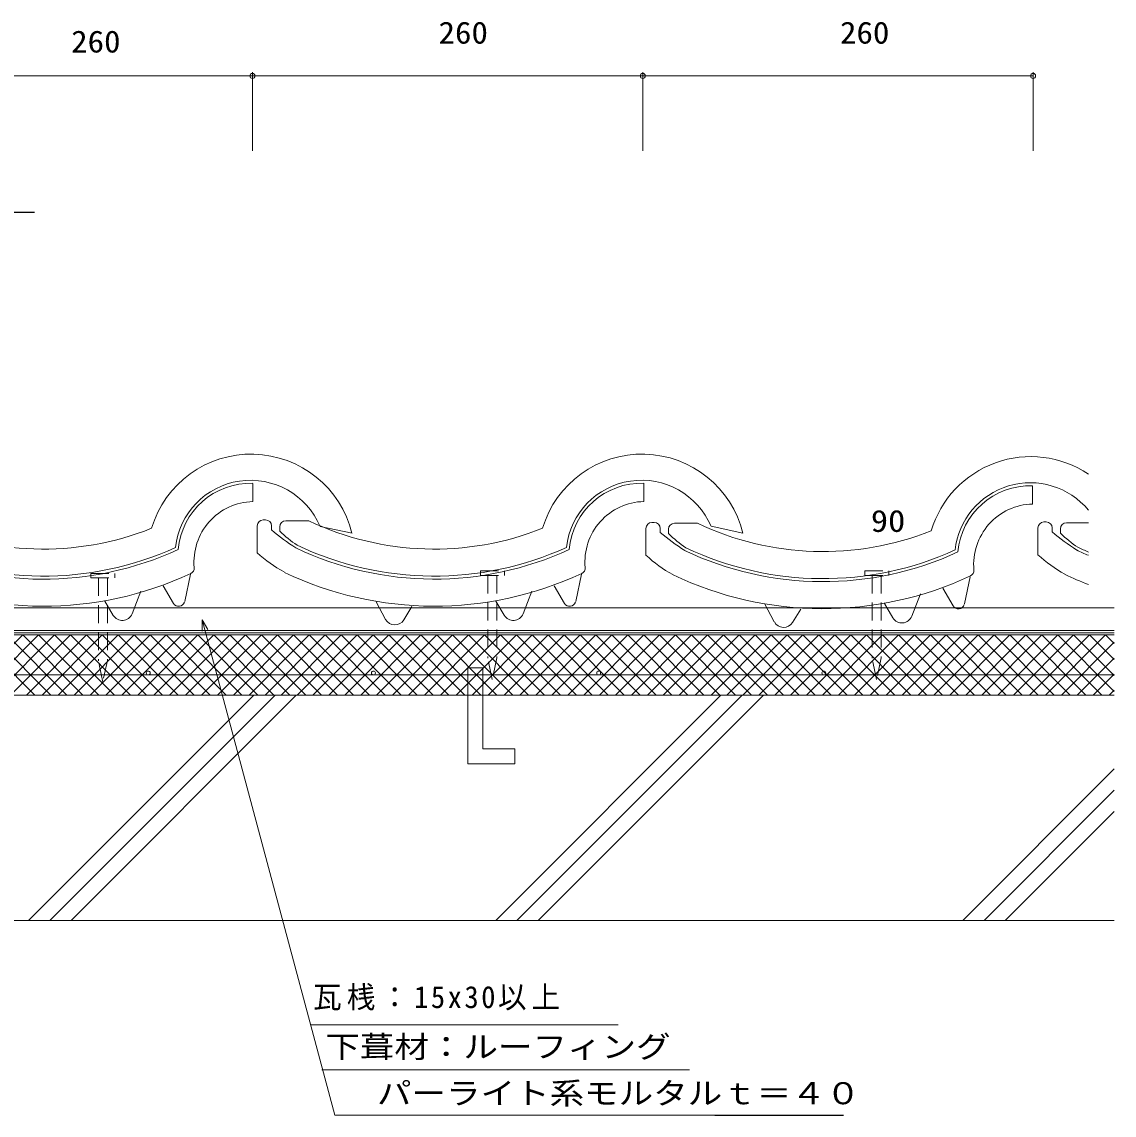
# Model space of a CAD drawing. Units: millimetres, scale not verified. Extents: x -784 to 690, y -383 to 383.
# Drawn here: x -37 to 690, y -383 to 345 of the extents above; entities that cross this region are included whole.
import ezdxf
from ezdxf.enums import TextEntityAlignment as Align

# ---------------------------------------------------------------- set-up
doc = ezdxf.new("R2010")
doc.units = ezdxf.units.MM
doc.header["$LTSCALE"] = 10
doc.linetypes.add('DASHED1', pattern=[1.8, 1.2, -0.6])
doc.linetypes.add('DASHED3', pattern=[4, 3, -1])
doc.layers.add('0-0_LAYER001', color=1, linetype='Continuous', lineweight=18)
doc.layers.add('0-1_LAYER004', color=2, linetype='Continuous', lineweight=18)
doc.layers.add('0-2_ADD_LINE', color=7, linetype='Continuous')
doc.styles.add('ＭＳ ゴシック', font='')
doc.styles.get('ＭＳ ゴシック').set_extended_font_data('MS Gothic')

msp = doc.modelspace()

# ---------------------------------------------------------------- linework, layer by layer
at = {"layer": '0-0_LAYER001', "color": 2}
for p, q in [((-143.89, 309.05), (116.11, 309.05)), ((116.11, 311.55), (116.11, 259.05)), ((116.11, 309.05), (376.11, 309.05)), ((376.11, 311.55), (376.11, 259.05)), ((376.11, 309.05), (636.11, 309.05)), ((636.11, 311.55), (636.11, 259.05)), ((-332.91, -45.17), (690.12, -45.17)), ((116.11, -45.17), (116.76, -45.17)), ((376.11, -45.17), (376.76, -45.17)), ((636.11, -45.17), (636.76, -45.17)), ((82.7, -53.04), (171.07, -382.82)), ((-435.86, -63.17), (690.12, -63.17)), ((-332.91, -60.17), (690.12, -60.17)), ((-332.91, -60.17), (690.12, -60.17)), ((-435.86, -103.17), (690.12, -103.17)), ((-32.93, -253.17), (117.07, -103.17)), ((-18.79, -253.17), (131.21, -103.17)), ((-4.65, -253.17), (145.35, -103.17)), ((278.2, -253.17), (428.2, -103.17)), ((292.34, -253.17), (442.34, -103.17)), ((306.48, -253.17), (456.48, -103.17)), ((589.32, -253.17), (690.12, -152.37)), ((603.46, -253.17), (690.12, -166.52)), ((617.61, -253.17), (690.12, -180.66)), ((-435.86, -253.17), (690.12, -253.17)), ((154.97, -322.74), (359.79, -322.74)), ((162.35, -352.72), (407.22, -352.72)), ((171.07, -382.82), (424.23, -382.82))]:
    msp.add_line(p, q, dxfattribs=at)
at = {"layer": '0-0_LAYER001', "color": 7}
for p, q in [((-142.19, 309.05), (636.11, 309.05)), ((116.11, 259.05), (116.11, 311.55)), ((376.11, 259.05), (376.11, 311.55)), ((636.11, 259.05), (636.11, 311.55)), ((82.7, -53.04), (82.7, -60.54)), ((82.7, -53.04), (86.45, -59.53)), ((82.7, -53.04), (171.07, -382.82)), ((690.12, -63.17), (-435.86, -63.17)), ((269.58, -85.51), (269.58, -139.03)), ((-435.86, -103.17), (690.12, -103.17)), ((-32.93, -253.17), (117.07, -103.17)), ((131.21, -103.17), (-18.79, -253.17)), ((-4.65, -253.17), (145.35, -103.17)), ((278.2, -253.17), (428.2, -103.17)), ((442.34, -103.17), (292.34, -253.17)), ((306.48, -253.17), (456.48, -103.17)), ((589.32, -253.17), (690.12, -152.37)), ((603.46, -253.17), (690.12, -166.52)), ((617.61, -253.17), (690.12, -180.66)), ((690.12, -253.17), (-435.86, -253.17)), ((154.97, -322.74), (359.79, -322.74)), ((162.35, -352.72), (407.22, -352.72)), ((171.07, -382.82), (424.23, -382.82))]:
    msp.add_line(p, q, dxfattribs=at)
at = {"layer": '0-0_LAYER001', "color": 4}
for p, q in [((116.44, 37.79), (116.44, 25.66)), ((376.87, 37.82), (376.87, 25.69)), ((635.78, 36.15), (635.78, 24.02)), ((119.37, 9.45), (119.37, -8.38)), ((124.83, 13.45), (123.37, 13.45)), ((128.83, 9.45), (128.83, 6.79)), ((134.37, 8.84), (134.37, 5.99)), ((138.37, 12.84), (153.69, 12.84)), ((182.46, 4.51), (161.16, 9.16)), ((378.28, 7.78), (378.28, -10.05)), ((383.74, 11.78), (382.28, 11.78)), ((387.74, 7.78), (387.74, 5.12)), ((397.28, 11.17), (412.61, 11.17)), ((442.89, 4.53), (421.59, 9.19)), ((639.39, 8.09), (639.39, -9.74)), ((644.85, 12.09), (643.39, 12.09)), ((648.85, 8.09), (648.85, 5.43)), ((654.39, 7.48), (654.39, 4.63)), ((658.39, 11.48), (672.99, 11.48)), ((393.28, 7.17), (393.28, 4.32)), ((74.92, -22.77), (71.02, -40.81)), ((335.35, -22.75), (331.45, -40.78)), ((594.27, -24.42), (590.37, -42.45)), ((35.94, -49.08), (41.89, -34.03)), ((63.58, -42.14), (56.66, -30.42)), ((296.37, -49.05), (302.32, -34.01)), ((324.01, -42.11), (317.09, -30.39)), ((555.28, -50.72), (561.23, -35.68)), ((582.93, -43.78), (576.01, -32.06)), ((23.43, -50.11), (17.76, -40.67)), ((204.85, -52.79), (198.29, -40.64)), ((283.86, -50.08), (278.19, -40.64)), ((463.77, -54.46), (457.2, -42.31)), ((542.77, -51.75), (537.11, -42.31)), ((216.98, -53.12), (222.41, -44.26)), ((475.89, -54.79), (481.32, -45.93))]:
    msp.add_line(p, q, dxfattribs=at)
at = {"layer": '0-0_LAYER001', "linetype": 'DASHED1'}
for p, q in [((13.49, -25.21), (13.49, -80.36)), ((19.49, -25.21), (19.49, -80.11)), ((272.95, -23.48), (272.95, -78.63)), ((278.95, -23.48), (278.95, -78.38)), ((528.96, -23.48), (528.96, -78.63)), ((534.96, -23.48), (534.96, -78.38)), ((275.9, -92.89), (272.95, -78.63)), ((278.95, -78.38), (275.9, -92.89)), ((531.91, -92.89), (528.96, -78.63)), ((534.96, -78.38), (531.91, -92.89)), ((16.44, -94.62), (13.49, -80.36)), ((19.49, -80.11), (16.44, -94.62))]:
    msp.add_line(p, q, dxfattribs=at)
at = {"layer": '0-0_LAYER001', "color": 2, "linetype": 'DASHED3'}
msp.add_line((-434.36, -61.67), (690.12, -61.67), dxfattribs=at)
at = {"layer": '0-0_LAYER001'}
for p, q in [((-76.89, -103.17), (-36.89, -63.17)), ((-68.71, -63.17), (-28.71, -103.17)), ((-66.28, -103.17), (-26.28, -63.17)), ((-58.1, -63.17), (-18.1, -103.17)), ((-55.68, -103.17), (-15.68, -63.17)), ((-47.5, -63.17), (-7.5, -103.17)), ((-45.07, -103.17), (-5.07, -63.17)), ((-36.89, -63.17), (3.11, -103.17)), ((-34.46, -103.17), (5.54, -63.17)), ((-26.28, -63.17), (13.72, -103.17)), ((-23.86, -103.17), (16.14, -63.17)), ((-15.68, -63.17), (24.32, -103.17)), ((-13.25, -103.17), (26.75, -63.17)), ((-5.07, -63.17), (34.93, -103.17)), ((-2.64, -103.17), (37.36, -63.17)), ((5.54, -63.17), (45.54, -103.17)), ((7.96, -103.17), (47.96, -63.17)), ((16.14, -63.17), (56.14, -103.17)), ((18.57, -103.17), (58.57, -63.17)), ((26.75, -63.17), (66.75, -103.17)), ((29.18, -103.17), (69.18, -63.17)), ((37.36, -63.17), (77.36, -103.17)), ((39.78, -103.17), (79.78, -63.17)), ((47.96, -63.17), (87.96, -103.17)), ((50.39, -103.17), (90.39, -63.17)), ((58.57, -63.17), (98.57, -103.17)), ((61, -103.17), (101, -63.17)), ((69.18, -63.17), (109.18, -103.17)), ((71.6, -103.17), (111.6, -63.17)), ((79.78, -63.17), (119.78, -103.17)), ((82.21, -103.17), (122.21, -63.17)), ((90.39, -63.17), (130.39, -103.17)), ((92.82, -103.17), (132.82, -63.17)), ((101, -63.17), (141, -103.17)), ((103.42, -103.17), (143.42, -63.17)), ((111.6, -63.17), (151.6, -103.17)), ((114.03, -103.17), (154.03, -63.17)), ((122.21, -63.17), (162.21, -103.17)), ((124.64, -103.17), (164.64, -63.17)), ((132.82, -63.17), (172.82, -103.17)), ((135.24, -103.17), (175.24, -63.17)), ((143.42, -63.17), (183.42, -103.17)), ((145.85, -103.17), (185.85, -63.17)), ((154.03, -63.17), (194.03, -103.17)), ((156.46, -103.17), (196.46, -63.17)), ((164.64, -63.17), (204.64, -103.17)), ((167.06, -103.17), (207.06, -63.17)), ((175.24, -63.17), (215.24, -103.17)), ((177.67, -103.17), (217.67, -63.17)), ((185.85, -63.17), (225.85, -103.17)), ((188.28, -103.17), (228.28, -63.17)), ((196.46, -63.17), (236.46, -103.17)), ((198.88, -103.17), (238.88, -63.17)), ((207.06, -63.17), (247.06, -103.17)), ((209.49, -103.17), (249.49, -63.17)), ((217.67, -63.17), (257.67, -103.17)), ((220.1, -103.17), (260.1, -63.17)), ((228.28, -63.17), (268.28, -103.17)), ((230.7, -103.17), (270.7, -63.17)), ((238.88, -63.17), (278.88, -103.17)), ((241.31, -103.17), (281.31, -63.17)), ((249.49, -63.17), (289.49, -103.17)), ((251.92, -103.17), (291.92, -63.17)), ((260.1, -63.17), (300.1, -103.17)), ((262.52, -103.17), (302.52, -63.17)), ((270.7, -63.17), (310.7, -103.17)), ((273.13, -103.17), (313.13, -63.17)), ((281.31, -63.17), (321.31, -103.17)), ((283.74, -103.17), (323.74, -63.17)), ((291.92, -63.17), (331.92, -103.17)), ((294.34, -103.17), (334.34, -63.17)), ((302.52, -63.17), (342.52, -103.17)), ((304.95, -103.17), (344.95, -63.17)), ((313.13, -63.17), (353.13, -103.17)), ((315.55, -103.17), (355.55, -63.17)), ((323.74, -63.17), (363.74, -103.17)), ((326.16, -103.17), (366.16, -63.17)), ((334.34, -63.17), (374.34, -103.17)), ((336.77, -103.17), (376.77, -63.17)), ((344.95, -63.17), (384.95, -103.17)), ((347.37, -103.17), (387.37, -63.17)), ((355.55, -63.17), (395.55, -103.17)), ((357.98, -103.17), (397.98, -63.17)), ((366.16, -63.17), (406.16, -103.17)), ((368.59, -103.17), (408.59, -63.17)), ((376.77, -63.17), (416.77, -103.17)), ((379.19, -103.17), (419.19, -63.17)), ((387.37, -63.17), (427.37, -103.17)), ((389.8, -103.17), (429.8, -63.17)), ((397.98, -63.17), (437.98, -103.17)), ((400.41, -103.17), (440.41, -63.17)), ((408.59, -63.17), (448.59, -103.17)), ((411.01, -103.17), (451.01, -63.17)), ((419.19, -63.17), (459.19, -103.17)), ((421.62, -103.17), (461.62, -63.17)), ((429.8, -63.17), (469.8, -103.17)), ((432.23, -103.17), (472.23, -63.17)), ((440.41, -63.17), (480.41, -103.17)), ((442.83, -103.17), (482.83, -63.17)), ((451.01, -63.17), (491.01, -103.17)), ((453.44, -103.17), (493.44, -63.17)), ((461.62, -63.17), (501.62, -103.17)), ((464.05, -103.17), (504.05, -63.17)), ((472.23, -63.17), (512.23, -103.17)), ((474.65, -103.17), (514.65, -63.17)), ((482.83, -63.17), (522.83, -103.17)), ((485.26, -103.17), (525.26, -63.17)), ((493.44, -63.17), (533.44, -103.17)), ((495.87, -103.17), (535.87, -63.17)), ((504.05, -63.17), (544.05, -103.17)), ((506.47, -103.17), (546.47, -63.17)), ((514.65, -63.17), (554.65, -103.17)), ((517.08, -103.17), (557.08, -63.17)), ((525.26, -63.17), (565.26, -103.17)), ((527.69, -103.17), (567.69, -63.17)), ((535.87, -63.17), (575.87, -103.17)), ((538.29, -103.17), (578.29, -63.17)), ((546.47, -63.17), (586.47, -103.17)), ((548.9, -103.17), (588.9, -63.17)), ((557.08, -63.17), (597.08, -103.17)), ((559.51, -103.17), (599.51, -63.17)), ((567.69, -63.17), (607.69, -103.17)), ((570.11, -103.17), (610.11, -63.17)), ((578.29, -63.17), (618.29, -103.17)), ((580.72, -103.17), (620.72, -63.17)), ((588.9, -63.17), (628.9, -103.17)), ((591.33, -103.17), (631.33, -63.17)), ((599.51, -63.17), (639.51, -103.17)), ((601.93, -103.17), (641.93, -63.17)), ((610.11, -63.17), (650.11, -103.17)), ((612.54, -103.17), (652.54, -63.17)), ((620.72, -63.17), (660.72, -103.17)), ((623.15, -103.17), (663.15, -63.17)), ((631.33, -63.17), (671.33, -103.17)), ((633.75, -103.17), (673.75, -63.17)), ((641.93, -63.17), (681.93, -103.17)), ((644.36, -103.17), (684.36, -63.17)), ((652.54, -63.17), (690.12, -100.75)), ((663.15, -63.17), (690.12, -90.15)), ((673.75, -63.17), (690.12, -79.54)), ((684.36, -63.17), (690.12, -68.93)), ((654.97, -103.17), (690.12, -68.02)), ((665.57, -103.17), (690.12, -78.62)), ((676.18, -103.17), (690.12, -89.23)), ((686.79, -103.17), (690.12, -99.84))]:
    msp.add_line(p, q, dxfattribs=at)
at = {"layer": '0-0_LAYER001', "color": 7}
for points in [[(-434.36, 86.83), (-434.36, -61.67), (684.36, -61.67), (690.12, -61.67)], [(690.12, -60.17), (-332.91, -60.17), (-332.91, -45.17), (690.12, -45.17)], [(259.58, -149.03), (259.58, -85.01), (269.58, -85.01)], [(269.58, -139.03), (290.95, -139.03), (290.95, -149.03), (259.58, -149.03)]]:
    msp.add_lwpolyline(points, dxfattribs=at)
at = {"layer": '0-0_LAYER001', "linetype": 'DASHED1'}
for points in [[(267.95, -20.48), (283.95, -20.48), (283.95, -23.48)], [(267.95, -20.48), (267.95, -23.48), (283.95, -23.48)], [(523.96, -20.48), (539.96, -20.48), (539.96, -23.48)], [(523.96, -20.48), (523.96, -23.48), (539.96, -23.48)], [(8.49, -22.21), (24.49, -22.21), (24.49, -25.21)], [(8.49, -22.21), (8.49, -25.21), (24.49, -25.21)]]:
    msp.add_lwpolyline(points, dxfattribs=at)
at = {"layer": '0-0_LAYER001', "color": 2}
msp.add_lwpolyline([(82.7, -60.54), (82.7, -53.04), (86.45, -59.53)], dxfattribs=at)
for centre in [(116.11, 309.05), (116.11, 309.05), (376.11, 309.05), (376.11, 309.05), (636.11, 309.05)]:
    msp.add_circle(centre, 1.7, dxfattribs=at)
at = {"layer": '0-0_LAYER001', "color": 4}
for centre, radius, start, end in [((115.24, -11.99), 69.21, 13.79135, 163.33506), ((375.67, -11.97), 69.21, 13.79135, 163.33506), ((634.58, -13.64), 69.21, 56.29451, 163.33506), ((114.84, -10.51), 50.33, 23.01118, 173.62688), ((114.84, -10.51), 48.33, 88.10985, 174.95909), ((375.27, -10.48), 50.33, 23.01118, 173.62688), ((375.27, -10.48), 48.33, 88.10985, 174.95909), ((634.19, -12.16), 50.33, 39.5544, 173.62688), ((634.19, -12.16), 48.33, 88.10985, 174.95909), ((117.43, -14.57), 40.25, 91.42239, 185.22383), ((377.86, -14.55), 40.25, 91.42239, 185.22383), ((636.78, -16.22), 40.25, 91.42239, 185.22383), ((-23.23, 188.5), 194.52, 244.57801, 291.77512), ((123.37, 9.45), 4, 90, 180), ((124.83, 9.45), 4, 0, 90), ((138.37, 8.84), 4, 90, 180), ((237.2, 188.52), 194.52, 244.57801, 291.77512), ((382.28, 7.78), 4, 90, 180), ((383.74, 7.78), 4, 0, 90), ((397.28, 7.17), 4, 90, 180), ((496.11, 186.85), 194.52, 244.57801, 291.77512), ((643.39, 8.09), 4, 90, 180), ((644.85, 8.09), 4, 0, 90), ((658.39, 7.48), 4, 90, 180), ((228.68, 124.95), 154.7, 229.79872, 237.31521), ((186.25, 58.25), 73.65, 225.20484, 236.85618), ((487.6, 123.28), 154.7, 229.79872, 237.31521), ((445.17, 56.58), 73.65, 225.20484, 236.85618), ((748.71, 123.59), 154.7, 229.79872, 237.31521), ((706.28, 56.89), 73.65, 225.20484, 236.85618), ((-23.23, 188.5), 214.52, 244.57801, 294.78533), ((-23.23, 188.5), 212.52, 244.57801, 294.47764), ((237.2, 188.52), 214.52, 244.57801, 294.78533), ((237.2, 188.52), 212.52, 244.57801, 294.47764), ((496.11, 186.85), 214.52, 244.57801, 294.78533), ((496.11, 186.85), 212.52, 244.57801, 294.47764), ((757.22, 187.16), 214.52, 244.57801, 246.88056), ((757.22, 187.16), 212.52, 244.57801, 246.65016), ((175.16, 50.35), 81.01, 226.46691, 242.05489), ((434.08, 48.68), 81.01, 226.46691, 242.05489), ((695.19, 48.99), 81.01, 226.46691, 242.05489), ((-23.23, 188.5), 232.52, 244.57801, 295.00637), ((73.37, -18.6), 4, 295.00637, 5.22384), ((237.2, 188.52), 232.52, 244.57801, 295.00637), ((333.8, -18.58), 4, 295.00637, 5.22384), ((592.71, -20.25), 4, 295.00637, 5.22384), ((496.11, 186.85), 232.52, 244.57801, 295.00637), ((757.22, 187.16), 232.52, 244.57801, 248.76134), ((67.03, -40.1), 4, 210.54757, 342.1399), ((327.46, -40.08), 4, 210.54757, 342.1399), ((586.37, -41.75), 4, 210.54757, 342.1399), ((29.43, -46.5), 7, 210.96375, 338.42869), ((289.86, -46.48), 7, 210.96375, 338.42869), ((548.78, -48.15), 7, 210.96375, 338.42869), ((211.01, -49.46), 7, 208.39301, 328.49573), ((469.93, -51.13), 7, 208.39301, 328.49573)]:
    msp.add_arc(centre, radius, start, end, dxfattribs=at)
at = {"layer": '0-1_LAYER004', "linetype": 'DASHED1'}
for p, q in [((259.58, -85.01), (259.58, -149.03)), ((269.58, -85.01), (259.58, -85.01)), ((269.58, -85.01), (269.58, -139.03)), ((269.58, -139.03), (290.95, -139.03)), ((290.95, -139.03), (290.95, -149.03)), ((259.58, -149.03), (290.95, -149.03))]:
    msp.add_line(p, q, dxfattribs=at)
at = {"layer": '0-1_LAYER004', "color": 3}
msp.add_line((-408.74, -89.69), (690.12, -89.69), dxfattribs=at)
for centre in [(46.73, -88.46), (196.73, -88.46), (346.73, -88.46), (496.73, -88.46)]:
    msp.add_circle(centre, 1.3, dxfattribs=at)
at = {"layer": '0-2_ADD_LINE'}
for p, q in [((-129.74, 218.29), (-29.05, 218.29)), ((424.23, -382.82), (509.9, -382.82))]:
    msp.add_line(p, q, dxfattribs=at)

# ---------------------------------------------------------------- texts
at = {"layer": '0-0_LAYER001', "color": 7, "style": 'ＭＳ ゴシック', "width": 1.15}
msp.add_text('\u3000パーライト系モルタルｔ＝４０', height=14.66, dxfattribs=at).set_placement((176.11, -379.96), align=Align.BOTTOM_LEFT)
at = {"layer": '0-2_ADD_LINE', "style": 'ＭＳ ゴシック'}
for s, width, p in [('260', 1.1, (240.1, 326.11)), ('260', 1.1, (507.5, 326.11)), ('260', 1.1, (-4.63, 320.2)), ('90', 1.15, (528.07, 1.06)), ('下葺材：ルーフィング', 1.15, (164.71, -349.02))]:
    msp.add_text(s, height=14.66, dxfattribs=dict(at, width=width)).set_placement(p, align=Align.BOTTOM_LEFT)
at = {"layer": '0-2_ADD_LINE', "insert": (156.57, -313.2), "char_height": 14.66, "attachment_point": 7, "style": 'ＭＳ ゴシック'}
msp.add_mtext('\\T1.18;\\W0.95;瓦桟：15x30以上', dxfattribs=at)

doc.saveas('drawing.dxf')
